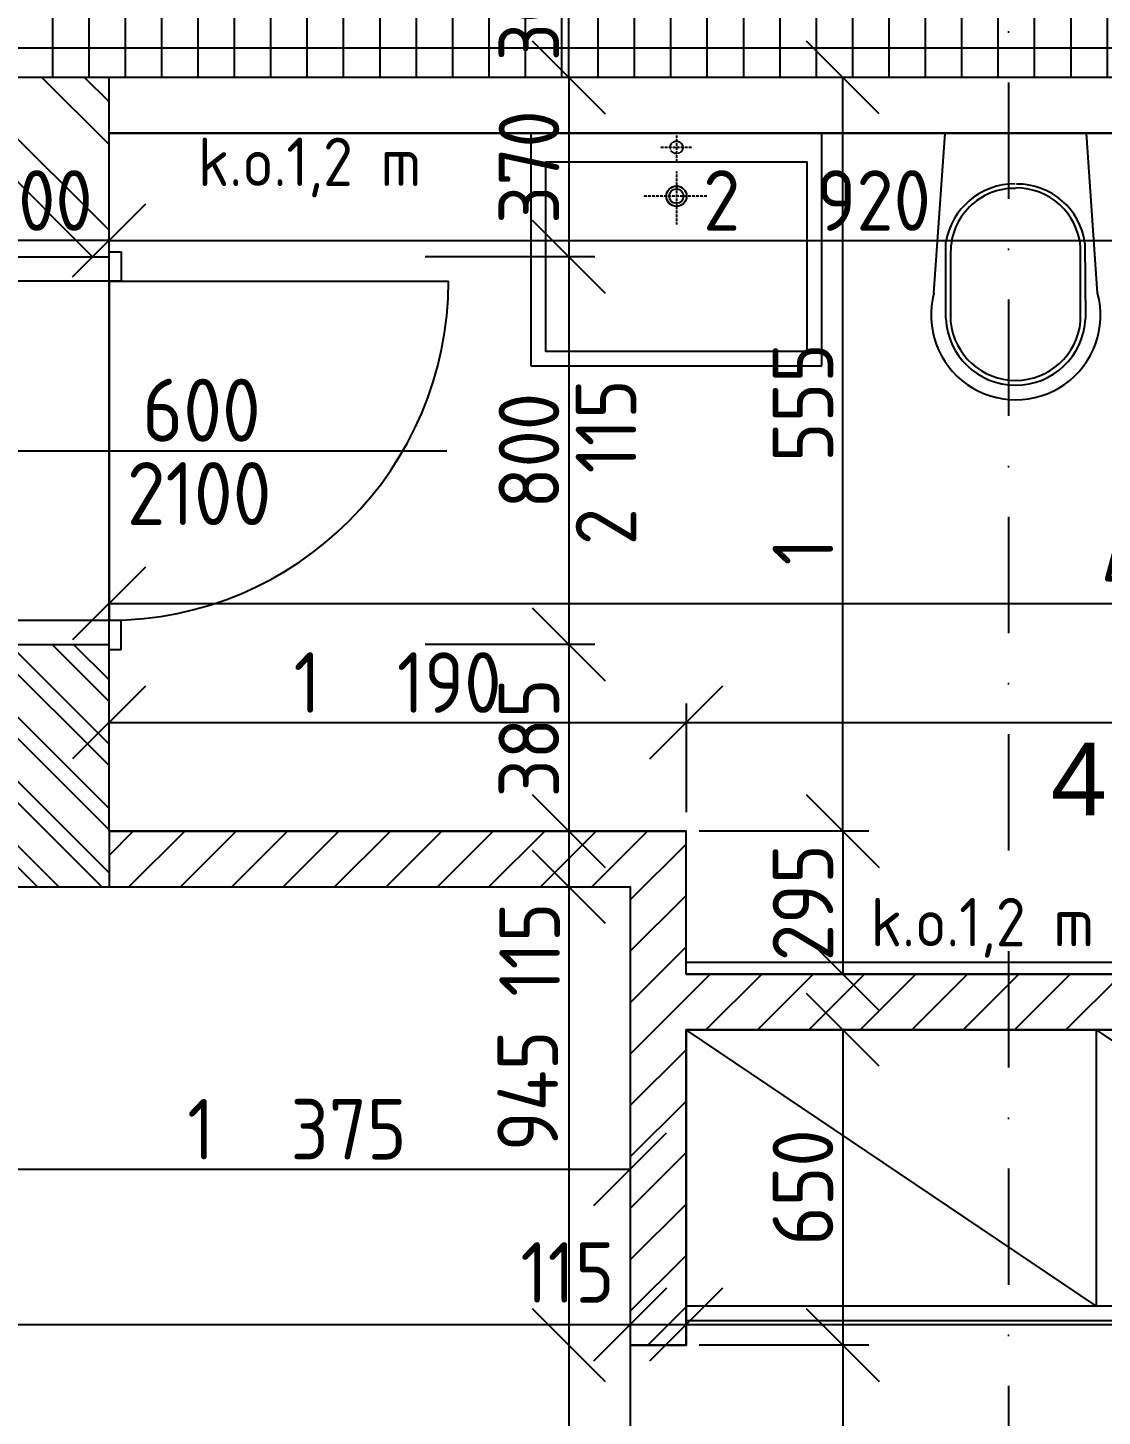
# Model space of a CAD drawing. Extents: x 4511820 to 5180432, y -1526536 to -944957.
# Drawn here: x 5102725 to 5104941, y -1031220 to -1028356 of the extents above; entities that cross this region are included whole.
import ezdxf

# ---------------------------------------------------------------- set-up
doc = ezdxf.new("R2010")
doc.units = 0
doc.header["$MEASUREMENT"] = 0
for name, pattern in [('ACAD_ISO07W100', [3.5, 0.5, -3]), ('BODKOCIARKOVANA_3', [5.6, 3, -1.3, 0, -1.3]), ('DASHED', [0.75, 0.5, -0.25])]:
    doc.linetypes.add(name, pattern=pattern)
doc.layers.get('0').update_dxf_attribs({"linetype": 'CONTINUOUS'})
doc.layers.get('Defpoints').update_dxf_attribs({"color": 61, "linetype": 'CONTINUOUS'})
for name, color, linetype in [('DVERE', 45, 'CONTINUOUS'), ('KÓTY', 4, 'CONTINUOUS'), ('MÚRY', 1, 'CONTINUOUS'), ('osi', 253, 'CONTINUOUS'), ('Plochy', 41, 'CONTINUOUS'), ('POPIS', 7, 'CONTINUOUS'), ('TENKÁ', 7, 'CONTINUOUS'), ('ZARIADENIE', 47, 'CONTINUOUS'), ('ZARIADOVACIE', 144, 'CONTINUOUS'), ('ŠRAFY', 82, 'CONTINUOUS')]:
    doc.layers.add(name, color=color, linetype=linetype)
doc.styles.add('ARIAL', font='arial.ttf')
doc.styles.add('STYLE1', font='isocp.shx')
doc.dimstyles.new('STANDARD-50', dxfattribs={"dimtxt": 125, "dimasz": 150, "dimexe": 10, "dimexo": 200, "dimgap": 20, "dimtad": 1, "dimdsep": 46, "dimlunit": 6, "dimtxsty": 'STYLE1', "dimblk1": 'OBLIQUE', "dimblk2": 'OBLIQUE', "dimsah": 1, "dimcen": 2.5, "dimse1": 1, "dimse2": 1, "dimadec": 0, "dimazin": 0, "dimtfac": 1, "dimtmove": 1, "dimatfit": 3, "dimldrblk": 'OBLIQUE', "dimfxl": 1, "dimtolj": 1, "dimtzin": 0, "dimarcsym": 0})

# ---------------------------------------------------------------- blocks, each defined once
blk = doc.blocks.new('_OBLIQUE')
at = {"color": 0, "linetype": 'ByBlock'}
blk.add_line((-0.5, -0.5), (0.5, 0.5), dxfattribs=at)
blk = doc.blocks.new('*D19733')
at = {"layer": 'Defpoints', "color": 0}
for p in [(5103841, -1028158.2), (5103841, -1028158.2), (5103841, -1028458.2)]:
    blk.add_point(p, dxfattribs=at)
at = {"layer": 'KÓTY', "color": 0, "lineweight": -2}
blk.add_line((5103841, -1028458.2), (5103841, -1028158.2), dxfattribs=at)
at = {"layer": 'KÓTY', "color": 0, "linetype": 'ByBlock', "lineweight": -2, "xscale": 150, "yscale": 150, "zscale": 150}
for p, rotation in [((5103841, -1028158.2), 90), ((5103841, -1028458.2), 270)]:
    blk.add_blockref('_OBLIQUE', p, dxfattribs=dict(at, rotation=rotation))
at = {"layer": 'KÓTY', "color": 0, "insert": (5103758.5, -1028308.2), "char_height": 125, "attachment_point": 5, "rotation": 90, "style": 'STYLE1'}
blk.add_mtext('\\A1;300', dxfattribs=at)
blk = doc.blocks.new('*D19756')
at = {"layer": 'Defpoints', "color": 0}
for p in [(5102892.5, -1028573.2), (5105812.5, -1028573.2), (5105812.5, -1028794.5)]:
    blk.add_point(p, dxfattribs=at)
at = {"layer": 'KÓTY', "color": 0, "lineweight": -2}
blk.add_line((5102892.5, -1028794.5), (5105812.5, -1028794.5), dxfattribs=at)
at = {"layer": 'KÓTY', "color": 0, "linetype": 'ByBlock', "lineweight": -2, "xscale": 150, "yscale": 150, "zscale": 150, "rotation": 180}
blk.add_blockref('_OBLIQUE', (5102892.5, -1028794.5), dxfattribs=at)
at = {"layer": 'KÓTY', "color": 0, "linetype": 'ByBlock', "lineweight": -2, "xscale": 150, "yscale": 150, "zscale": 150}
blk.add_blockref('_OBLIQUE', (5105812.5, -1028794.5), dxfattribs=at)
at = {"layer": 'KÓTY', "color": 0, "insert": (5104352.5, -1028712), "char_height": 125, "attachment_point": 5, "style": 'STYLE1'}
blk.add_mtext('\\A1;2ﾠ920', dxfattribs=at)
blk = doc.blocks.new('*D19761')
at = {"layer": 'Defpoints', "color": 0}
for p in [(5102592.5, -1028458.2), (5102892.5, -1028458.2), (5102592.5, -1028794.5)]:
    blk.add_point(p, dxfattribs=at)
at = {"layer": 'KÓTY', "color": 0, "lineweight": -2}
blk.add_line((5102892.5, -1028794.5), (5102592.5, -1028794.5), dxfattribs=at)
at = {"layer": 'KÓTY', "color": 0, "linetype": 'ByBlock', "lineweight": -2, "xscale": 150, "yscale": 150, "zscale": 150, "rotation": 180}
blk.add_blockref('_OBLIQUE', (5102592.5, -1028794.5), dxfattribs=at)
at = {"layer": 'KÓTY', "color": 0, "linetype": 'ByBlock', "lineweight": -2, "xscale": 150, "yscale": 150, "zscale": 150}
blk.add_blockref('_OBLIQUE', (5102892.5, -1028794.5), dxfattribs=at)
at = {"layer": 'KÓTY', "color": 0, "insert": (5102742.5, -1028712), "char_height": 125, "attachment_point": 5, "style": 'STYLE1'}
blk.add_mtext('\\A1;300', dxfattribs=at)
blk = doc.blocks.new('*D19766')
at = {"layer": 'Defpoints', "color": 0}
for p in [(5102592.5, -1030128.2), (5103967.5, -1030128.2), (5103967.5, -1030710.5)]:
    blk.add_point(p, dxfattribs=at)
at = {"layer": 'KÓTY', "color": 0, "lineweight": -2}
blk.add_line((5102592.5, -1030710.5), (5103967.5, -1030710.5), dxfattribs=at)
at = {"layer": 'KÓTY', "color": 0, "linetype": 'ByBlock', "lineweight": -2, "xscale": 150, "yscale": 150, "zscale": 150, "rotation": 180}
blk.add_blockref('_OBLIQUE', (5102592.5, -1030710.5), dxfattribs=at)
at = {"layer": 'KÓTY', "color": 0, "linetype": 'ByBlock', "lineweight": -2, "xscale": 150, "yscale": 150, "zscale": 150}
blk.add_blockref('_OBLIQUE', (5103967.5, -1030710.5), dxfattribs=at)
at = {"layer": 'KÓTY', "color": 0, "insert": (5103280, -1030628), "char_height": 125, "attachment_point": 5, "style": 'STYLE1'}
blk.add_mtext('\\A1;1ﾠ375', dxfattribs=at)
blk = doc.blocks.new('*D19767')
at = {"layer": 'Defpoints', "color": 0}
for p in [(5103967.5, -1031031), (5104082.5, -1031031), (5104082.5, -1031031)]:
    blk.add_point(p, dxfattribs=at)
at = {"layer": 'KÓTY', "color": 0, "lineweight": -2}
blk.add_line((5103967.5, -1031031), (5104082.5, -1031031), dxfattribs=at)
at = {"layer": 'KÓTY', "color": 0, "linetype": 'ByBlock', "lineweight": -2, "xscale": 150, "yscale": 150, "zscale": 150, "rotation": 180}
blk.add_blockref('_OBLIQUE', (5103967.5, -1031031), dxfattribs=at)
at = {"layer": 'KÓTY', "color": 0, "linetype": 'ByBlock', "lineweight": -2, "xscale": 150, "yscale": 150, "zscale": 150}
blk.add_blockref('_OBLIQUE', (5104082.5, -1031031), dxfattribs=at)
at = {"layer": 'KÓTY', "color": 0, "insert": (5103838, -1030923.5), "char_height": 125, "attachment_point": 5, "style": 'STYLE1'}
blk.add_mtext('\\A1;115', dxfattribs=at)
blk = doc.blocks.new('*D19768')
at = {"layer": 'Defpoints', "color": 0}
for p in [(5104082.5, -1030743.7), (5107467.5, -1030743.7), (5107467.5, -1031031)]:
    blk.add_point(p, dxfattribs=at)
at = {"layer": 'KÓTY', "color": 0, "lineweight": -2}
blk.add_line((5104082.5, -1031031), (5107467.5, -1031031), dxfattribs=at)
at = {"layer": 'KÓTY', "color": 0, "linetype": 'ByBlock', "lineweight": -2, "xscale": 150, "yscale": 150, "zscale": 150, "rotation": 180}
blk.add_blockref('_OBLIQUE', (5104082.5, -1031031), dxfattribs=at)
at = {"layer": 'KÓTY', "color": 0, "linetype": 'ByBlock', "lineweight": -2, "xscale": 150, "yscale": 150, "zscale": 150}
blk.add_blockref('_OBLIQUE', (5107467.5, -1031031), dxfattribs=at)
at = {"layer": 'KÓTY', "color": 0, "insert": (5105775, -1030948.5), "char_height": 125, "attachment_point": 5, "style": 'STYLE1'}
blk.add_mtext('\\A1;3ﾠ385', dxfattribs=at)
blk = doc.blocks.new('*D19769')
at = {"layer": 'Defpoints', "color": 0}
for p in [(5097547.5, -1030128.2), (5103967.5, -1030128.2), (5103967.5, -1031031)]:
    blk.add_point(p, dxfattribs=at)
at = {"layer": 'KÓTY', "color": 0, "lineweight": -2}
blk.add_line((5097547.5, -1031031), (5103967.5, -1031031), dxfattribs=at)
at = {"layer": 'KÓTY', "color": 0, "linetype": 'ByBlock', "lineweight": -2, "xscale": 150, "yscale": 150, "zscale": 150, "rotation": 180}
blk.add_blockref('_OBLIQUE', (5097547.5, -1031031), dxfattribs=at)
at = {"layer": 'KÓTY', "color": 0, "linetype": 'ByBlock', "lineweight": -2, "xscale": 150, "yscale": 150, "zscale": 150}
blk.add_blockref('_OBLIQUE', (5103967.5, -1031031), dxfattribs=at)
at = {"layer": 'KÓTY', "color": 0, "insert": (5100757.5, -1030948.5), "char_height": 125, "attachment_point": 5, "style": 'STYLE1'}
blk.add_mtext('\\A1;6ﾠ420', dxfattribs=at)
blk = doc.blocks.new('*D19770')
at = {"layer": 'Defpoints', "color": 0}
for p in [(5103538.5, -1028458.2), (5103388.5, -1028828.2), (5103841, -1028828.2)]:
    blk.add_point(p, dxfattribs=at)
at = {"layer": 'KÓTY', "color": 0, "lineweight": -2}
blk.add_line((5103841, -1028458.2), (5103841, -1028828.2), dxfattribs=at)
at = {"layer": 'KÓTY', "color": 0, "linetype": 'ByBlock', "lineweight": -2, "xscale": 150, "yscale": 150, "zscale": 150}
for p, rotation in [((5103841, -1028458.2), 90), ((5103841, -1028828.2), 270)]:
    blk.add_blockref('_OBLIQUE', p, dxfattribs=dict(at, rotation=rotation))
at = {"layer": 'KÓTY', "color": 0, "insert": (5103758.5, -1028643.2), "char_height": 125, "attachment_point": 5, "rotation": 90, "style": 'STYLE1'}
blk.add_mtext('\\A1;370', dxfattribs=at)
blk = doc.blocks.new('*D19771')
at = {"layer": 'Defpoints', "color": 0}
for p in [(5102742.5, -1028828.2), (5102742.5, -1029628.2), (5103841, -1029628.2)]:
    blk.add_point(p, dxfattribs=at)
at = {"layer": 'KÓTY', "color": 0, "lineweight": -2}
blk.add_line((5103841, -1028828.2), (5103841, -1029628.2), dxfattribs=at)
at = {"layer": 'KÓTY', "color": 0, "linetype": 'ByBlock', "lineweight": -2, "xscale": 150, "yscale": 150, "zscale": 150}
for p, rotation in [((5103841, -1028828.2), 90), ((5103841, -1029628.2), 270)]:
    blk.add_blockref('_OBLIQUE', p, dxfattribs=dict(at, rotation=rotation))
at = {"layer": 'KÓTY', "color": 0, "insert": (5103758.5, -1029228.2), "char_height": 125, "attachment_point": 5, "rotation": 90, "style": 'STYLE1'}
blk.add_mtext('\\A1;800', dxfattribs=at)
blk = doc.blocks.new('*D19772')
at = {"layer": 'Defpoints', "color": 0}
for p in [(5102742.5, -1029628.2), (5102892.5, -1030013.2), (5103841, -1030013.2)]:
    blk.add_point(p, dxfattribs=at)
at = {"layer": 'KÓTY', "color": 0, "lineweight": -2}
blk.add_line((5103841, -1029628.2), (5103841, -1030013.2), dxfattribs=at)
at = {"layer": 'KÓTY', "color": 0, "linetype": 'ByBlock', "lineweight": -2, "xscale": 150, "yscale": 150, "zscale": 150}
for p, rotation in [((5103841, -1029628.2), 90), ((5103841, -1030013.2), 270)]:
    blk.add_blockref('_OBLIQUE', p, dxfattribs=dict(at, rotation=rotation))
at = {"layer": 'KÓTY', "color": 0, "insert": (5103758.5, -1029820.7), "char_height": 125, "attachment_point": 5, "rotation": 90, "style": 'STYLE1'}
blk.add_mtext('\\A1;385', dxfattribs=at)
blk = doc.blocks.new('*D19773')
at = {"layer": 'Defpoints', "color": 0}
for p in [(5103841, -1030013.2), (5103841, -1030128.2), (5103841, -1030128.2)]:
    blk.add_point(p, dxfattribs=at)
at = {"layer": 'KÓTY', "color": 0, "lineweight": -2}
blk.add_line((5103841, -1030013.2), (5103841, -1030128.2), dxfattribs=at)
at = {"layer": 'KÓTY', "color": 0, "linetype": 'ByBlock', "lineweight": -2, "xscale": 150, "yscale": 150, "zscale": 150}
for p, rotation in [((5103841, -1030013.2), 90), ((5103841, -1030128.2), 270)]:
    blk.add_blockref('_OBLIQUE', p, dxfattribs=dict(at, rotation=rotation))
at = {"layer": 'KÓTY', "color": 0, "insert": (5103760, -1030257.5), "char_height": 125, "attachment_point": 5, "rotation": 90, "style": 'STYLE1'}
blk.add_mtext('\\A1;115', dxfattribs=at)
blk = doc.blocks.new('*D19774')
at = {"layer": 'Defpoints', "color": 0}
for p in [(5104082.5, -1029789), (5102892.5, -1030112.7), (5104082.5, -1030112.7)]:
    blk.add_point(p, dxfattribs=at)
at = {"layer": 'KÓTY', "color": 0, "lineweight": -2}
blk.add_line((5102892.5, -1029789), (5104082.5, -1029789), dxfattribs=at)
at = {"layer": 'KÓTY', "color": 0, "linetype": 'ByBlock', "lineweight": -2, "xscale": 150, "yscale": 150, "zscale": 150, "rotation": 180}
blk.add_blockref('_OBLIQUE', (5102892.5, -1029789), dxfattribs=at)
at = {"layer": 'KÓTY', "color": 0, "linetype": 'ByBlock', "lineweight": -2, "xscale": 150, "yscale": 150, "zscale": 150}
blk.add_blockref('_OBLIQUE', (5104082.5, -1029789), dxfattribs=at)
at = {"layer": 'KÓTY', "color": 0, "insert": (5103487.5, -1029706.5), "char_height": 125, "attachment_point": 5, "style": 'STYLE1'}
blk.add_mtext('\\A1;1ﾠ190', dxfattribs=at)
blk = doc.blocks.new('*D19775')
at = {"layer": 'Defpoints', "color": 0}
for p in [(5107467.5, -1029789), (5104082.5, -1030112.7), (5107467.5, -1030112.7)]:
    blk.add_point(p, dxfattribs=at)
at = {"layer": 'KÓTY', "color": 0, "lineweight": -2}
blk.add_line((5104082.5, -1029789), (5107467.5, -1029789), dxfattribs=at)
at = {"layer": 'KÓTY', "color": 0, "linetype": 'ByBlock', "lineweight": -2, "xscale": 150, "yscale": 150, "zscale": 150, "rotation": 180}
blk.add_blockref('_OBLIQUE', (5104082.5, -1029789), dxfattribs=at)
at = {"layer": 'KÓTY', "color": 0, "linetype": 'ByBlock', "lineweight": -2, "xscale": 150, "yscale": 150, "zscale": 150}
blk.add_blockref('_OBLIQUE', (5107467.5, -1029789), dxfattribs=at)
at = {"layer": 'KÓTY', "color": 0, "insert": (5105775, -1029706.5), "char_height": 125, "attachment_point": 5, "style": 'STYLE1'}
blk.add_mtext('\\A1;3ﾠ385', dxfattribs=at)
blk = doc.blocks.new('*D19776')
at = {"layer": 'Defpoints', "color": 0}
for p in [(5107467.5, -1029543.5), (5102892.5, -1029749.2), (5107467.5, -1029789)]:
    blk.add_point(p, dxfattribs=at)
at = {"layer": 'KÓTY', "color": 0, "lineweight": -2}
blk.add_line((5102892.5, -1029543.5), (5107467.5, -1029543.5), dxfattribs=at)
at = {"layer": 'KÓTY', "color": 0, "linetype": 'ByBlock', "lineweight": -2, "xscale": 150, "yscale": 150, "zscale": 150, "rotation": 180}
blk.add_blockref('_OBLIQUE', (5102892.5, -1029543.5), dxfattribs=at)
at = {"layer": 'KÓTY', "color": 0, "linetype": 'ByBlock', "lineweight": -2, "xscale": 150, "yscale": 150, "zscale": 150}
blk.add_blockref('_OBLIQUE', (5107467.5, -1029543.5), dxfattribs=at)
at = {"layer": 'KÓTY', "color": 0, "insert": (5105180, -1029461), "char_height": 125, "attachment_point": 5, "style": 'STYLE1'}
blk.add_mtext('\\A1;4ﾠ575', dxfattribs=at)
blk = doc.blocks.new('*D19798')
at = {"layer": 'Defpoints', "color": 0}
for p in [(5104082.5, -1030013.2), (5104082.5, -1030308.2), (5104406, -1030308.2)]:
    blk.add_point(p, dxfattribs=at)
at = {"layer": 'KÓTY', "color": 0, "lineweight": -2}
blk.add_line((5104406, -1030013.2), (5104406, -1030308.2), dxfattribs=at)
at = {"layer": 'KÓTY', "color": 0, "linetype": 'ByBlock', "lineweight": -2, "xscale": 150, "yscale": 150, "zscale": 150}
for p, rotation in [((5104406, -1030013.2), 90), ((5104406, -1030308.2), 270)]:
    blk.add_blockref('_OBLIQUE', p, dxfattribs=dict(at, rotation=rotation))
at = {"layer": 'KÓTY', "color": 0, "insert": (5104323.5, -1030160.7), "char_height": 125, "attachment_point": 5, "rotation": 90, "style": 'STYLE1'}
blk.add_mtext('\\A1;295', dxfattribs=at)
blk = doc.blocks.new('*D19799')
at = {"layer": 'Defpoints', "color": 0}
for p in [(5104082.5, -1028458.2), (5104406, -1028458.2), (5104082.5, -1030013.2)]:
    blk.add_point(p, dxfattribs=at)
at = {"layer": 'KÓTY', "color": 0, "lineweight": -2}
blk.add_line((5104406, -1030013.2), (5104406, -1028458.2), dxfattribs=at)
at = {"layer": 'KÓTY', "color": 0, "linetype": 'ByBlock', "lineweight": -2, "xscale": 150, "yscale": 150, "zscale": 150}
for p, rotation in [((5104406, -1028458.2), 90), ((5104406, -1030013.2), 270)]:
    blk.add_blockref('_OBLIQUE', p, dxfattribs=dict(at, rotation=rotation))
at = {"layer": 'KÓTY', "color": 0, "insert": (5104323.5, -1029235.7), "char_height": 125, "attachment_point": 5, "rotation": 90, "style": 'STYLE1'}
blk.add_mtext('\\A1;1ﾠ555', dxfattribs=at)
blk = doc.blocks.new('*D19801')
at = {"layer": 'Defpoints', "color": 0}
for p in [(5104082.5, -1030423.2), (5104082.5, -1031073.2), (5104406, -1031073.2)]:
    blk.add_point(p, dxfattribs=at)
at = {"layer": 'KÓTY', "color": 0, "lineweight": -2}
blk.add_line((5104406, -1030423.2), (5104406, -1031073.2), dxfattribs=at)
at = {"layer": 'KÓTY', "color": 0, "linetype": 'ByBlock', "lineweight": -2, "xscale": 150, "yscale": 150, "zscale": 150}
for p, rotation in [((5104406, -1030423.2), 90), ((5104406, -1031073.2), 270)]:
    blk.add_blockref('_OBLIQUE', p, dxfattribs=dict(at, rotation=rotation))
at = {"layer": 'KÓTY', "color": 0, "insert": (5104323.5, -1030748.2), "char_height": 125, "attachment_point": 5, "rotation": 90, "style": 'STYLE1'}
blk.add_mtext('\\A1;650', dxfattribs=at)
blk = doc.blocks.new('*D19802')
at = {"layer": 'Defpoints', "color": 0}
for p in [(5104082.5, -1031073.2), (5104082.5, -1032668.2), (5104406, -1032668.2)]:
    blk.add_point(p, dxfattribs=at)
at = {"layer": 'KÓTY', "color": 0, "lineweight": -2}
blk.add_line((5104406, -1031073.2), (5104406, -1032668.2), dxfattribs=at)
at = {"layer": 'KÓTY', "color": 0, "linetype": 'ByBlock', "lineweight": -2, "xscale": 150, "yscale": 150, "zscale": 150}
for p, rotation in [((5104406, -1031073.2), 90), ((5104406, -1032668.2), 270)]:
    blk.add_blockref('_OBLIQUE', p, dxfattribs=dict(at, rotation=rotation))
at = {"layer": 'KÓTY', "color": 0, "insert": (5104323.5, -1031870.7), "char_height": 125, "attachment_point": 5, "rotation": 90, "style": 'STYLE1'}
blk.add_mtext('\\A1;1ﾠ595', dxfattribs=at)
blk = doc.blocks.new('*D19803')
at = {"layer": 'Defpoints', "color": 0}
for p in [(5104082.5, -1030423.2), (5104082.5, -1032668.2), (5105691, -1032668.2)]:
    blk.add_point(p, dxfattribs=at)
at = {"layer": 'KÓTY', "color": 0, "lineweight": -2}
blk.add_line((5105691, -1030423.2), (5105691, -1032668.2), dxfattribs=at)
at = {"layer": 'KÓTY', "color": 0, "linetype": 'ByBlock', "lineweight": -2, "xscale": 150, "yscale": 150, "zscale": 150}
for p, rotation in [((5105691, -1030423.2), 90), ((5105691, -1032668.2), 270)]:
    blk.add_blockref('_OBLIQUE', p, dxfattribs=dict(at, rotation=rotation))
at = {"layer": 'KÓTY', "color": 0, "insert": (5105608.5, -1031545.7), "char_height": 125, "attachment_point": 5, "rotation": 90, "style": 'STYLE1'}
blk.add_mtext('\\A1;2ﾠ245', dxfattribs=at)
blk = doc.blocks.new('*D19811')
at = {"layer": 'Defpoints', "color": 0}
for p in [(5103967.5, -1030128.2), (5103841, -1031073.2), (5103967.5, -1031073.2)]:
    blk.add_point(p, dxfattribs=at)
at = {"layer": 'KÓTY', "color": 0, "lineweight": -2}
blk.add_line((5103841, -1030128.2), (5103841, -1031073.2), dxfattribs=at)
at = {"layer": 'KÓTY', "color": 0, "linetype": 'ByBlock', "lineweight": -2, "xscale": 150, "yscale": 150, "zscale": 150}
for p, rotation in [((5103841, -1030128.2), 90), ((5103841, -1031073.2), 270)]:
    blk.add_blockref('_OBLIQUE', p, dxfattribs=dict(at, rotation=rotation))
at = {"layer": 'KÓTY', "color": 0, "insert": (5103756, -1030549), "char_height": 125, "attachment_point": 5, "rotation": 90, "style": 'STYLE1'}
blk.add_mtext('\\A1;945', dxfattribs=at)
blk = doc.blocks.new('*D19812')
at = {"layer": 'Defpoints', "color": 0}
for p in [(5103967.5, -1031073.2), (5103841, -1032668.2), (5103967.5, -1032668.2)]:
    blk.add_point(p, dxfattribs=at)
at = {"layer": 'KÓTY', "color": 0, "lineweight": -2}
blk.add_line((5103841, -1031073.2), (5103841, -1032668.2), dxfattribs=at)
at = {"layer": 'KÓTY', "color": 0, "linetype": 'ByBlock', "lineweight": -2, "xscale": 150, "yscale": 150, "zscale": 150}
for p, rotation in [((5103841, -1031073.2), 90), ((5103841, -1032668.2), 270)]:
    blk.add_blockref('_OBLIQUE', p, dxfattribs=dict(at, rotation=rotation))
at = {"layer": 'KÓTY', "color": 0, "insert": (5103758.5, -1031870.7), "char_height": 125, "attachment_point": 5, "rotation": 90, "style": 'STYLE1'}
blk.add_mtext('\\A1;1ﾠ595', dxfattribs=at)

msp = doc.modelspace()

# ---------------------------------------------------------------- hatches: boundary and pattern name
at = {"layer": 'ŠRAFY', "ltscale": 0.25}
h = msp.add_hatch(dxfattribs=at)
h.set_pattern_fill('ANSI37', color=256, scale=600, angle=45)
h.set_pattern_definition([(90, (-3307273.674, 668852.734), (-75, 1e-14), []), (180, (-3307273.674, 668852.734), (-1e-14, -75), [])])
h.paths.add_polyline_path([(5105927.5, -1028458.172), (5105977.5, -1028458.172), (5106327.5, -1028458.172), (5106442.5, -1028458.172), (5106667.5, -1028458.172), (5107467.5, -1028458.172), (5107582.5, -1028458.172), (5107582.5, -1028158.172), (5102892.5, -1028158.172), (5102892.5, -1026608.172), (5102892.5, -1026328.172), (5102892.5, -1026048.172), (5102892.5, -1025768.172), (5102892.5, -1025488.172), (5102892.5, -1025208.172), (5102892.5, -1024928.172), (5102892.5, -1024648.172), (5102892.5, -1023548.172), (5102592.5, -1023548.172), (5102592.5, -1027448.172), (5102592.5, -1027563.172), (5102592.5, -1028458.172), (5102892.5, -1028458.172), (5105812.5, -1028458.172)])
at = {"layer": 'ŠRAFY'}
h = msp.add_hatch(dxfattribs=at)
h.set_pattern_fill('ANSI32', color=256, scale=500, angle=90)
h.set_pattern_definition([(135, (584112, 91563.12), (-132.5825215, -132.5825215), []), (135, (584112, 91651.5), (-132.5825215, -132.5825215), [])])
h.paths.add_polyline_path([(5102592.5, -1028828.172), (5102892.5, -1028828.172), (5102892.5, -1028458.172), (5102592.5, -1028458.172)])
h = msp.add_hatch(dxfattribs=at)
h.set_pattern_fill('ANSI32', color=256, scale=250, angle=90)
h.set_pattern_definition([(135, (105201, 294216.97), (-66.2912607, -66.2912607), []), (135, (105201, 294261.17), (-66.2912607, -66.2912607), [])])
h.paths.add_polyline_path([(5102892.5, -1030128.172), (5102892.5, -1030013.172), (5102892.5, -1029628.172), (5102592.5, -1029628.172), (5102592.5, -1030128.172)])
at = {"layer": 'ŠRAFY', "ltscale": 0.25}
h = msp.add_hatch(dxfattribs=at)
h.set_pattern_fill('ANSI31', color=256, scale=600, style=0)
h.set_pattern_definition([(45, (584112, 0), (-53.0330086, 53.0330086), [])])
h.paths.add_polyline_path([(5107467.5, -1030308.172), (5104082.5, -1030308.172), (5104082.5, -1030013.172), (5102892.5, -1030013.172), (5102892.5, -1030128.172), (5103967.5, -1030128.172), (5103967.5, -1031073.172), (5104082.5, -1031073.172), (5104082.5, -1030423.172), (5107467.5, -1030423.172)])

# ---------------------------------------------------------------- linework, layer by layer
at = {"layer": 'DVERE', "ltscale": 0.25}
for p, q in [((5102892.5, -1028818.172), (5102917.5, -1028818.172)), ((5102917.5, -1028818.172), (5102917.5, -1028878.172)), ((5102917.5, -1028878.172), (5102567.5, -1028878.172)), ((5102892.5, -1028878.172), (5102892.5, -1029578.172)), ((5102892.5, -1028878.172), (5103592.5, -1028878.172)), ((5102162, -1029228.172), (5103589.5, -1029228.172)), ((5102917.5, -1029578.172), (5102567.5, -1029578.172)), ((5102917.5, -1029638.172), (5102917.5, -1029578.172)), ((5102892.5, -1029638.172), (5102917.5, -1029638.172))]:
    msp.add_line(p, q, dxfattribs=at)
msp.add_arc((5102892.5, -1028878.172), 700, 270, 0, dxfattribs=at)
at = {"layer": 'KÓTY', "ltscale": 0.25}
for p, q in [((5103894.403, -1028828.172), (5103544.403, -1028828.172)), ((5103894.403, -1029628.172), (5103544.403, -1029628.172)), ((5104459.403, -1030013.172), (5104109.403, -1030013.172)), ((5104459.403, -1031073.172), (5104109.403, -1031073.172))]:
    msp.add_line(p, q, dxfattribs=at)
at = {"layer": 'KÓTY'}
msp.add_line((5104082.5, -1029750), (5104082.5, -1029974.172), dxfattribs=at)
at = {"layer": 'MÚRY'}
for p, q in [((5102892.5, -1028828.172), (5102892.5, -1028458.172)), ((5105812.5, -1028458.172), (5102892.5, -1028458.172)), ((5102592.5, -1028828.172), (5102892.5, -1028828.172)), ((5102592.5, -1029628.172), (5102892.5, -1029628.172)), ((5102892.5, -1030013.172), (5102892.5, -1029628.172))]:
    msp.add_line(p, q, dxfattribs=at)
at = {"layer": 'MÚRY', "ltscale": 0.25}
for p, q in [((5102892.5, -1030013.172), (5104082.5, -1030013.172)), ((5104082.5, -1030308.172), (5104082.5, -1030013.172)), ((5102592.5, -1030128.172), (5103967.5, -1030128.172)), ((5103967.5, -1030128.172), (5103967.5, -1031073.172)), ((5104082.5, -1030308.172), (5107467.5, -1030308.172)), ((5104082.5, -1030423.172), (5107467.5, -1030423.172)), ((5104082.5, -1031073.172), (5104082.5, -1030423.172)), ((5103967.5, -1031073.172), (5104082.5, -1031073.172))]:
    msp.add_line(p, q, dxfattribs=at)
at = {"layer": 'osi', "linetype": 'BODKOCIARKOVANA_3', "ltscale": 80}
msp.add_line((5104747.5, -1022195.078), (5104747.5, -1054122.98), dxfattribs=at)
at = {"layer": 'Plochy'}
for points in [[(5102892.5, -1028573.172), (5105812.5, -1028573.172), (5105812.5, -1029358.172), (5106442.5, -1029358.172), (5106442.5, -1028458.172), (5107467.5, -1028458.172), (5107467.5, -1030308.172), (5104082.5, -1030308.172), (5104082.5, -1030013.172), (5102892.5, -1030013.172)], [(5097547.5, -1030128.172), (5103967.5, -1030128.172), (5103967.5, -1032808.172), (5104762.5, -1032808.172), (5104762.5, -1036468.172), (5097547.5, -1036468.172)], [(5107467.5, -1032668.172), (5107467.5, -1030423.172), (5104082.5, -1030423.172), (5104082.5, -1031073.172), (5103967.5, -1031073.172), (5103967.5, -1032668.172)]]:
    msp.add_lwpolyline(points, close=True, dxfattribs=at)
at = {"layer": 'TENKÁ'}
for p, q in [((5102892.5, -1028458.172), (5102592.5, -1028458.172)), ((5102892.5, -1030013.172), (5102892.5, -1030128.172))]:
    msp.add_line(p, q, dxfattribs=at)
at = {"layer": 'TENKÁ', "ltscale": 0.25}
for p, q in [((5105812.5, -1028573.172), (5102892.5, -1028573.172)), ((5104082.5, -1030283.172), (5107442.5, -1030283.172))]:
    msp.add_line(p, q, dxfattribs=at)
at = {"layer": 'TENKÁ', "linetype": 'ACAD_ISO07W100', "ltscale": 10}
msp.add_line((5103967.5, -1031073.172), (5103967.5, -1032668.172), dxfattribs=at)
at = {"layer": 'ZARIADENIE'}
for p, q in [((5104928.75, -1030993.172), (5104082.5, -1030423.172)), ((5104928.75, -1030993.172), (5104928.75, -1030423.172)), ((5105775, -1030993.172), (5104928.75, -1030423.172))]:
    msp.add_line(p, q, dxfattribs=at)
at = {"layer": 'ZARIADENIE', "ltscale": 0.25}
for p, q in [((5107467.5, -1030993.172), (5104082.5, -1030993.172)), ((5107467.5, -1031023.172), (5104082.5, -1031023.172))]:
    msp.add_line(p, q, dxfattribs=at)
at = {"layer": 'ZARIADOVACIE', "ltscale": 0.25}
for p, q in [((5103762.5, -1028573.172), (5103762.5, -1029053.172)), ((5104362.5, -1029053.172), (5104362.5, -1028573.172)), ((5103762.5, -1029053.172), (5104362.5, -1029053.172))]:
    msp.add_line(p, q, dxfattribs=at)
at = {"layer": 'ZARIADOVACIE', "linetype": 'DASHED'}
for p, q in [((5104062.5, -1028577.873), (5104062.5, -1028629.907)), ((5104095.363, -1028602.52), (5104029.637, -1028602.52)), ((5104062.5, -1028652.279), (5104062.5, -1028761.823)), ((5104125.488, -1028702.943), (5103994.035, -1028702.943))]:
    msp.add_line(p, q, dxfattribs=at)
at = {"layer": 'ZARIADOVACIE'}
for p, q in [((5104593.686, -1028903.171), (5104616.762, -1028573.172)), ((5104931.313, -1028903.17), (5104908.237, -1028573.172)), ((5104618.282, -1028955.461), (5104618.282, -1028798.053)), ((5104896.147, -1028961.635), (5104896.147, -1028806.975)), ((5104905.044, -1028800.306), (5104906.17, -1028955.461)), ((5104628.137, -1028818.814), (5104628.137, -1028961.635))]:
    msp.add_line(p, q, dxfattribs=at)
at = {"layer": 'ZARIADOVACIE', "linetype": 'Continuous'}
msp.add_line((5104180.317, -1028678.052), (5104177.5, -1028677.488), dxfattribs=at)
at = {"layer": 'ZARIADOVACIE', "ltscale": 0.25}
msp.add_lwpolyline([(5103792.5, -1028633.172), (5103792.5, -1029023.172), (5104332.5, -1029023.172), (5104332.5, -1028633.172)], close=True, dxfattribs=at)
msp.add_lwpolyline([(5103792.5, -1028633.172), (5103792.5, -1029023.172), (5104332.5, -1029023.172), (5104332.5, -1028633.172)], close=True, dxfattribs=at)
at = {"layer": 'ZARIADOVACIE', "linetype": 'DASHED'}
msp.add_circle((5104062.814, -1028602.52), 12.931, dxfattribs=at)
at = {"layer": 'ZARIADOVACIE', "linetype": 'Continuous'}
for centre, radius in [((5104062.773, -1028703.21), 20.877), ((5104062.5, -1028702.943), 14.781)]:
    msp.add_circle(centre, radius, dxfattribs=at)
for centre, radius, start, end in [((5104761.063, -1028822.316), 144.828, 89.874094, 170.355814), ((5104760.02, -1028818.835), 131.883, 89.311779, 179.990871), ((5104763.43, -1028819.437), 133.3, 5.364578, 90.399907), ((5104765.551, -1028818.752), 140.707, 7.532963, 90.550993), ((5104762.5, -1028948.404), 174.768, 165.000166, 15.000097), ((5104762.226, -1028949.087), 144.085, 182.535471, 357.464529), ((5104762.142, -1028948.528), 134.645, 185.586614, 354.413386)]:
    msp.add_arc(centre, radius, start, end, dxfattribs=at)

# ---------------------------------------------------------------- texts
at = {"layer": 'KÓTY', "insert": (5103917.457, -1029252.086), "char_height": 125, "attachment_point": 5, "rotation": 90, "style": 'STYLE1'}
msp.add_mtext('\\A1;2 115', dxfattribs=at)
at = {"layer": 'POPIS', "lineweight": 40, "ltscale": 0.25, "style": 'ARIAL'}
msp.add_text('4.3-79', height=150, dxfattribs=at).set_placement((5104834.269, -1029980.251))
at = {"layer": 'TENKÁ', "linetype": 'Continuous', "style": 'STYLE1'}
for s, height, p in [('k.o.1,2 m', 100, (5103075.872, -1028682.199)), ('600', 130, (5102960.929, -1029209.588)), ('2100', 130, (5102929.373, -1029381.696)), ('k.o.1,2 m', 100, (5104463.372, -1030250.699))]:
    msp.add_text(s, height=height, dxfattribs=at).set_placement(p)

# ---------------------------------------------------------------- dimensions: what is measured, and where the dimension line sits
at = {"layer": 'KÓTY'}
for base, p1, p2, picture, middle in [((5103841, -1028158.172), (5103841, -1028458.172), (5103841, -1028158.172), '*D19733', (5103758.5, -1028308.172)), ((5103841, -1028828.172), (5103538.5, -1028458.172), (5103388.5, -1028828.172), '*D19770', (5103758.5, -1028643.172)), ((5104406, -1028458.172), (5104082.5, -1030013.172), (5104082.5, -1028458.172), '*D19799', (5104323.457, -1029235.672)), ((5103841, -1029628.172), (5102742.5, -1028828.172), (5102742.5, -1029628.172), '*D19771', (5103758.5, -1029228.172)), ((5103841, -1030013.172), (5102742.5, -1029628.172), (5102892.5, -1030013.172), '*D19772', (5103758.5, -1029820.672)), ((5104406, -1030308.172), (5104082.5, -1030013.172), (5104082.5, -1030308.172), '*D19798', (5104323.5, -1030160.672)), ((5104406, -1031073.172), (5104082.5, -1030423.172), (5104082.5, -1031073.172), '*D19801', (5104323.5, -1030748.172)), ((5105691, -1032668.172), (5104082.5, -1030423.172), (5104082.5, -1032668.172), '*D19803', (5105608.457, -1031545.672)), ((5103841, -1032668.172), (5103967.5, -1031073.172), (5103967.5, -1032668.172), '*D19812', (5103758.457, -1031870.672)), ((5104406, -1032668.172), (5104082.5, -1031073.172), (5104082.5, -1032668.172), '*D19802', (5104323.457, -1031870.672))]:
    dim = msp.add_linear_dim(base=base, p1=p1, p2=p2, angle=90, dimstyle='STANDARD-50', dxfattribs=at)
    dim.commit()
    dim.dimension.update_dxf_attribs({"geometry": picture, "text_midpoint": middle})
for base, p1, p2, picture, middle in [((5102592.5, -1028794.5), (5102892.5, -1028458.172), (5102592.5, -1028458.172), '*D19761', (5102742.5, -1028712)), ((5105812.5, -1028794.5), (5102892.5, -1028573.172), (5105812.5, -1028573.172), '*D19756', (5104352.5, -1028711.957)), ((5107467.5, -1029543.5), (5102892.5, -1029749.172), (5107467.5, -1029789), '*D19776', (5105180, -1029460.957)), ((5104082.5, -1029789), (5102892.5, -1030112.672), (5104082.5, -1030112.672), '*D19774', (5103487.5, -1029706.457)), ((5107467.5, -1029789), (5104082.5, -1030112.672), (5107467.5, -1030112.672), '*D19775', (5105775, -1029706.457)), ((5103967.5, -1031031), (5097547.5, -1030128.172), (5103967.5, -1030128.172), '*D19769', (5100757.5, -1030948.457)), ((5103967.5, -1030710.5), (5102592.5, -1030128.172), (5103967.5, -1030128.172), '*D19766', (5103280, -1030627.957)), ((5107467.5, -1031031), (5104082.5, -1030743.672), (5107467.5, -1030743.672), '*D19768', (5105775, -1030948.457))]:
    dim = msp.add_linear_dim(base=base, p1=p1, p2=p2, dimstyle='STANDARD-50', dxfattribs=at)
    dim.commit()
    dim.dimension.update_dxf_attribs({"geometry": picture, "text_midpoint": middle})
for base, p1, p2, picture, middle in [((5103841, -1030128.172), (5103841, -1030013.172), (5103841, -1030128.172), '*D19773', (5103842.5, -1030257.5)), ((5103841, -1031073.172), (5103967.5, -1030128.172), (5103967.5, -1031073.172), '*D19811', (5103838.5, -1030549))]:
    dim = msp.add_linear_dim(base=base, p1=p1, p2=p2, angle=90, dimstyle='STANDARD-50', dxfattribs=at)
    dim.commit()
    dim.dimension.update_dxf_attribs({"geometry": picture, "text_midpoint": middle, "dimtype": 160})
dim = msp.add_linear_dim(base=(5104082.5, -1031031), p1=(5103967.5, -1031031), p2=(5104082.5, -1031031), dimstyle='STANDARD-50', dxfattribs=at)
dim.commit()
dim.dimension.update_dxf_attribs({"geometry": '*D19767', "text_midpoint": (5103838, -1031006), "dimtype": 160})

doc.saveas('drawing.dxf')
